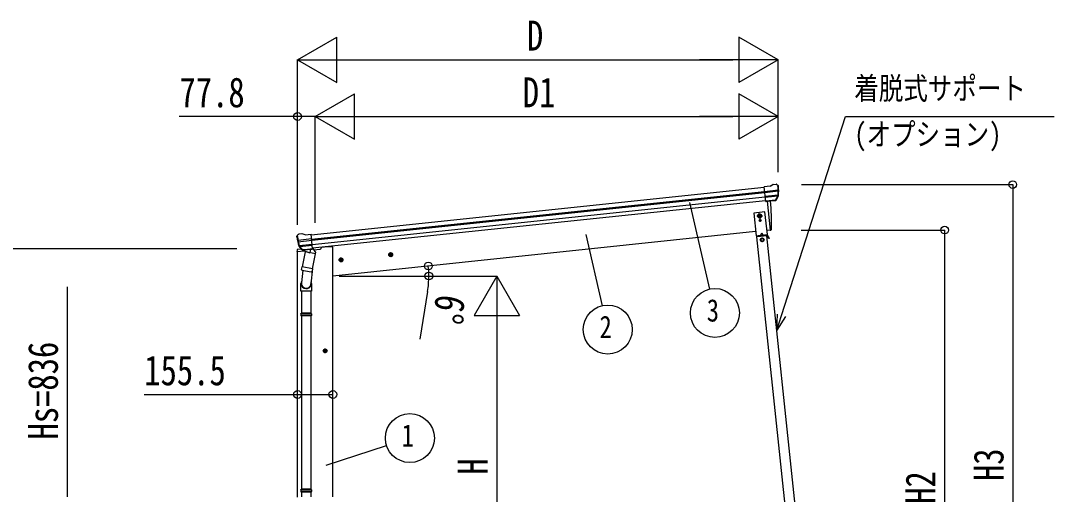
# Model space of a CAD drawing. Units: millimetres, scale not verified. Extents: x -16820 to 16820, y -11880 to 11880.
# Drawn here: x -14437 to -9883, y -3820 to -1732 of the extents above; entities that cross this region are included whole.
import ezdxf
from ezdxf.enums import TextEntityAlignment as Align

# ---------------------------------------------------------------- set-up
doc = ezdxf.new("R2010")
doc.units = ezdxf.units.MM
doc.header["$LTSCALE"] = 40
for name, color, linetype in [('0-4_YKK_13', 4, 'Continuous'), ('0-5_YKK_A1', 4, 'Continuous'), ('0-6_YKK_D', 6, 'Continuous')]:
    doc.layers.add(name, color=color, linetype=linetype)
doc.styles.add('ＭＳ ゴシック', font='')
doc.styles.get('ＭＳ ゴシック').set_extended_font_data('MS Gothic')

msp = doc.modelspace()

# ---------------------------------------------------------------- linework, layer by layer
at = {"layer": '0-4_YKK_13'}
for p, q in [((-11108.88, -2452.68), (-11108.88, -2452.68)), ((-11105.21, -2453.77), (-11105.21, -2453.77)), ((-11105.21, -2453.77), (-11100.89, -2457.27)), ((-11100.89, -2457.27), (-11100.03, -2457.96)), ((-11135.19, -2461.48), (-11161.72, -2464.27)), ((-11154.93, -2528.82), (-11161.72, -2464.27)), ((-11159.56, -2484.8), (-11099.82, -2478.52)), ((-11099.34, -2484.39), (-11158.94, -2490.65)), ((-11100.18, -2501.14), (-11157.21, -2507.14)), ((-11110.13, -2522.38), (-11100.68, -2504.08)), ((-11109.07, -2522.81), (-11098.95, -2504.55)), ((-11098.64, -2461.66), (-11098.95, -2459.81)), ((-11101.57, -2505.8), (-11156.74, -2511.6)), ((-11111.58, -2524.04), (-11154.96, -2528.59)), ((-11154.93, -2528.82), (-11144.99, -2527.77)), ((-11148.05, -2528.1), (-11134.66, -2655.49)), ((-11144.99, -2527.77), (-11144.71, -2527.84)), ((-11144.71, -2527.84), (-11119.38, -2525.18)), ((-11119.38, -2525.18), (-11119.13, -2525.06)), ((-11119.13, -2525.06), (-11111.44, -2524.25)), ((-11193.96, -2592.94), (-11168.95, -2592.94)), ((-11179.89, -2607.85), (-11183.02, -2578.02)), ((-11185.11, -2612.83), (-11173.61, -2612.83)), ((-11180.59, -2612.42), (-11181.41, -2612.42)), ((-11179.36, -2618.58), (-11179.36, -2607.08)), ((-11178.13, -2613.24), (-11177.31, -2613.24)), ((-13220.04, -2684.63), (-13220.12, -2682.75)), ((-13218.75, -2679.86), (-13219.45, -2680.72)), ((-13215.25, -2675.54), (-13218.75, -2679.86)), ((-13215.25, -2675.54), (-13215.25, -2675.54)), ((-13211.9, -2673.72), (-13211.89, -2673.72)), ((-13184.32, -2676.85), (-13157.8, -2674.06)), ((-13151.02, -2738.62), (-13157.8, -2674.06)), ((-11150.17, -2680.14), (-11193.93, -2684.74)), ((-11149.31, -2677.04), (-11192.75, -2681.6)), ((-11192.43, -2684.59), (-11192.75, -2681.6)), ((-11178.01, -2683.07), (-11178.33, -2680.09)), ((-11178.07, -2682.57), (-11166.13, -2681.32)), ((-11173.45, -2669.05), (-11177.43, -2677.98)), ((-11173.45, -2669.05), (-11167.71, -2676.96)), ((-11166.08, -2681.82), (-11166.39, -2678.83)), ((-11151.66, -2680.3), (-11151.97, -2677.32)), ((-11151.71, -2679.8), (-11149.04, -2679.52)), ((-11138.34, -2691.92), (-11146.42, -2678.48)), ((-11134.66, -2655.49), (-11132.61, -2655.2)), ((-13155.64, -2694.59), (-13215.38, -2700.87)), ((-13214.63, -2706.71), (-13155.03, -2700.45)), ((-13197.12, -2742.27), (-13210.82, -2726.52)), ((-13210.33, -2722.93), (-13153.3, -2716.93)), ((-13196.18, -2741.63), (-13209.23, -2725.7)), ((-13208, -2727.2), (-13152.83, -2721.4)), ((-13112.77, -2731.67), (-13113.2, -2734.9)), ((-11143.06, -2688.92), (-11140.92, -2687.63)), ((-13219.75, -2743.22), (-13220.65, -2750.05)), ((-13220.65, -2750.05), (-13186.92, -2746.5)), ((-13200.24, -2738.86), (-13217.09, -2740.63)), ((-13183.68, -2751.56), (-13197.04, -2817.21)), ((-13186.82, -2742.38), (-13194.51, -2743.19)), ((-13194.42, -2742.95), (-13151.04, -2738.39)), ((-13193.67, -2743.19), (-13192.1, -2743.03)), ((-13192.1, -2743.03), (-13154.56, -2739.08)), ((-13190.31, -2743.49), (-13190.46, -2744.22)), ((-13189.84, -2745.35), (-13165.09, -2755.1)), ((-13186.55, -2742.44), (-13186.82, -2742.38)), ((-13161.22, -2739.78), (-13186.55, -2742.44)), ((-13138.8, -2760.69), (-13183.68, -2751.56)), ((-13181.51, -2748.63), (-13182.17, -2751.86)), ((-13160.7, -2740.11), (-13163.62, -2754.46)), ((-13160.96, -2739.66), (-13161.22, -2739.78)), ((-13151.02, -2738.62), (-13160.96, -2739.66)), ((-13154.56, -2739.08), (-13153, -2738.92)), ((-13152.16, -2826.34), (-13138.8, -2760.69)), ((-13151.18, -2737.03), (-13150.26, -2737.22)), ((-13150.26, -2737.22), (-13139.05, -2754.15)), ((-13146.9, -2742.3), (-13117.63, -2739.22)), ((-13139.05, -2754.15), (-13140.32, -2760.38)), ((-13199.52, -2829.46), (-13197.03, -2817.21)), ((-13152.16, -2826.34), (-13197.04, -2817.21)), ((-13194.63, -2832.5), (-13200.19, -2888.22)), ((-13199.31, -2830.86), (-13199.31, -2830.86)), ((-13197.97, -2831.82), (-13157.01, -2840.15)), ((-13151.73, -2824.2), (-13158.38, -2891.95)), ((-13152.17, -2826.34), (-13154.71, -2838.81)), ((-13202.34, -2925.38), (-13202.34, -2891.03)), ((-13156.34, -2890.73), (-13156.34, -2925.38)), ((-13156.34, -2925.38), (-13202.34, -2925.38)), ((-13200.34, -2925.38), (-13200.34, -3022.13)), ((-13158.34, -2925.38), (-13158.34, -3022.13)), ((-13202.34, -3024.13), (-13201.34, -3022.13)), ((-13156.34, -3024.13), (-13202.34, -3024.13)), ((-13156.34, -3032.13), (-13202.34, -3032.13)), ((-13157.34, -3022.13), (-13201.34, -3022.13)), ((-13157.34, -3034.13), (-13201.34, -3034.13)), ((-13200.34, -3034.13), (-13200.34, -3798.38)), ((-13158.34, -3034.13), (-13158.34, -3798.38)), ((-13156.34, -3024.13), (-13157.34, -3022.13)), ((-13156.34, -3032.13), (-13157.34, -3034.13)), ((-13156.34, -3024.13), (-13156.34, -3032.13)), ((-13202.34, -3800.38), (-13201.34, -3798.38)), ((-13156.34, -3800.38), (-13202.34, -3800.38)), ((-13156.34, -3808.38), (-13202.34, -3808.38)), ((-13157.34, -3798.38), (-13201.34, -3798.38)), ((-13157.34, -3810.38), (-13201.34, -3810.38)), ((-13200.34, -3810.38), (-13200.34, -3831.01)), ((-13158.34, -3810.38), (-13158.34, -3831.25)), ((-13156.34, -3800.38), (-13157.34, -3798.38)), ((-13156.34, -3808.38), (-13157.34, -3810.38)), ((-13156.34, -3800.38), (-13156.34, -3808.38))]:
    msp.add_line(p, q, dxfattribs=at)
for points in [[(-11135.19, -2461.48), (-11123.6, -2454.51), (-11123.59, -2454.51)], [(-11122.36, -2454.1), (-11122.36, -2454.1), (-11108.88, -2452.68)], [(-11181.41, -2612.42), (-11181.41, -2613.24), (-11180.59, -2613.24)], [(-11178.95, -2611.6), (-11178.95, -2610.78), (-11179.77, -2610.78), (-11179.77, -2611.6)], [(-11179.77, -2614.06), (-11179.77, -2614.88), (-11178.95, -2614.88), (-11178.95, -2614.06)], [(-11177.31, -2613.24), (-11177.31, -2612.42), (-11178.13, -2612.42)], [(-13198.41, -2672.3), (-13198.41, -2672.3), (-13211.89, -2673.72)], [(-13184.32, -2676.85), (-13197.12, -2672.45), (-13197.12, -2672.45)], [(-11138.34, -2691.92), (-11140.49, -2693.2), (-11148.56, -2679.76)], [(-13202.34, -3024.13), (-13202.34, -3032.13), (-13201.34, -3034.13)], [(-13202.34, -3800.38), (-13202.34, -3808.38), (-13201.34, -3810.38)]]:
    msp.add_lwpolyline(points, dxfattribs=at)
for points in [[(-11147.71, -2674.86), (-11158.16, -2575.41), (-11207.89, -2580.63), (-11197.43, -2680.08)], [(-11181.45, -2585.43), (-11187.95, -2589.18), (-11187.95, -2596.69), (-11181.45, -2600.44), (-11174.95, -2596.69), (-11174.95, -2589.18)], [(-11157.44, -2677.89), (-11187.28, -2681.03), (-11187.49, -2679.04), (-11157.65, -2675.9)], [(-11170.51, -2690.85), (-11176.94, -2694.72), (-11176.81, -2702.22), (-11170.24, -2705.86), (-11163.81, -2702), (-11163.94, -2694.49)]]:
    msp.add_lwpolyline(points, close=True, dxfattribs=at)
for centre, radius in [((-11181.45, -2592.94), 8.5), ((-11181.45, -2592.94), 7.7), ((-11181.45, -2592.94), 6.5), ((-11181.45, -2592.94), 6.5), ((-11181.45, -2592.94), 6.5), ((-11179.36, -2612.83), 3.75), ((-11170.37, -2698.36), 8.5), ((-11170.37, -2698.36), 7.7), ((-11170.37, -2698.36), 6.5)]:
    msp.add_circle(centre, radius, dxfattribs=at)
for centre, radius, start, end in [((-11122.05, -2457.08), 3, 96.02369, 120.97631), ((-11108.36, -2457.65), 5, 51.04426, 95.95574), ((-11292.2, -2483.31), 192.44, 1.4271, 6.57578), ((-11103.34, -2502.7), 3, 332.69111, 354.20009), ((-11299.54, -2482.77), 200.2, 354.20009, 359.53883), ((-11054.55, -2476.41), 45.32, 182.67122, 185.64518), ((-11099.15, -2485.72), 1.35, 95.1605, 97.91927), ((-11096.55, -2484.17), 2.74, 179.02151, 184.43412), ((-11101.58, -2503.1), 3, 331, 354.13916), ((-11299.54, -2482.77), 202, 354.13916, 6), ((-12029.26, -2615.28), 900, 357.63919, 5.64986), ((-11111.69, -2521.36), 2.99, 285.2717, 331.00739), ((-11180.59, -2611.6), 0.82, 270, 0), ((-11180.59, -2614.06), 0.82, 0, 90), ((-11178.13, -2611.6), 0.82, 180, 270), ((-11178.13, -2614.06), 0.82, 90, 180), ((-13019.14, -2663.51), 202, 186, 197.86084), ((-13026.21, -2665.56), 192.44, 185.42422, 190.5729), ((-13211.37, -2678.69), 5, 96.04426, 140.95574), ((-13198.09, -2675.28), 3, 71.02369, 95.97631), ((-11148.99, -2680.02), 3, 31, 96), ((-11148.99, -2680.02), 0.5, 31, 96), ((-11133.02, -2652.23), 3, 278, 357.63919), ((-13260.1, -2708.22), 45.32, 6.35482, 9.32878), ((-13217.41, -2707.08), 2.74, 7.56588, 12.97849), ((-13214.54, -2708.06), 1.35, 94.08073, 96.8395), ((-13019.14, -2663.51), 200.2, 192.46117, 197.79991), ((-13208.55, -2724.55), 3, 197.86084, 221), ((-13206.91, -2723.8), 3, 197.79991, 219.30889), ((-13216.77, -2743.61), 3, 96, 172.5), ((-13194.86, -2740.31), 2.99, 220.99261, 266.7283), ((-13193.72, -2742.69), 0.5, 240.73754, 276), ((-13190.8, -2743.39), 0.5, 348.5, 96), ((-13189.48, -2744.42), 1, 168.5, 248.5), ((-13164.62, -2754.19), 1.03, 242.53897, 344.46569), ((-13160.12, -2740.27), 0.604, 93.09842, 164.70595), ((-13153.05, -2738.42), 0.5, 276, 311.26246), ((-13118.15, -2734.25), 5, 276, 352.5), ((-13197.62, -2829.88), 1.95, 167.54017, 209.97766), ((-13197.57, -2829.86), 2, 209.90962, 258.5), ((-13156.61, -2838.19), 2, 258.5, 341.96843), ((-13172.34, -2891.03), 30, 177.45142, 180)]:
    msp.add_arc(centre, radius, start, end, dxfattribs=at)
for centre, major_axis, ratio, start_param, end_param in [((-11100.9, -2461.27), (-0.87, 5.91), 0.020485, 0.671432, 1.5691306), ((-11106.3, -2456.75), (5.88, -1.31), 0.24881, 0.460585, 0.4641038), ((-11101.92, -2460.29), (-2.34, 1.9), 0.995767, 3.9859716, 4.712389), ((-11297.23, -2504.72), (-20.92, 199.05), 0.994373, 4.7113789, 4.7277536), ((-11111.89, -2521.06), (-0.11, 3), 0.642905, 3.2459383, 4.203928), ((-11111.76, -2521.26), (1.66, -2.51), 0.997631, 5.8041905, 5.8929484), ((-11111.83, -2521.15), (3.53, -2.11), 0.650902, 5.2561448, 5.3289554), ((-11109.46, -2520.8), (1.08, 3.13), 0.040856, 2.1135035, 2.1416249), ((-13217.12, -2682.61), (1.9, 2.34), 0.995767, 1.5707963, 2.2972137), ((-13213.57, -2678.23), (-5.48, -2.51), 0.24881, 5.8190815, 5.8226003), ((-13217.91, -2683.77), (-0.38, 5.97), 0.020485, 4.7140547, 5.6117533), ((-13016.84, -2685.46), (-20.92, 199.05), 0.994373, 1.5554317, 1.5718064), ((-13197.16, -2740.23), (-1.71, 2.84), 0.040856, 4.1415604, 4.1696818), ((-13194.73, -2739.97), (-0.51, 2.96), 0.642905, 2.0792573, 3.037247), ((-13194.77, -2740.08), (-3.02, -2.79), 0.650902, 0.9542299, 1.0270405), ((-13194.82, -2740.2), (-1.1, -2.8), 0.997631, 0.3902369, 0.4789948), ((-13179.34, -2890.73), (23, 0), 0.996195, 2.621936, 6.6074797), ((-13179.34, -2890.73), (21, 0), 0.996195, 3.0215498, 6.2247991)]:
    msp.add_ellipse(centre, major_axis=major_axis, ratio=ratio, start_param=start_param, end_param=end_param, dxfattribs=at)
at = {"layer": '0-5_YKK_A1'}
for p, q in [((-13157.59, -2676.05), (-11161.51, -2466.26)), ((-13155.61, -2694.95), (-11159.52, -2485.15)), ((-13155.18, -2699.13), (-11159.08, -2489.33)), ((-13153.08, -2718.99), (-11156.99, -2509.19)), ((-11155.24, -2525.93), (-13151.32, -2735.72)), ((-11148.05, -2528.1), (-11134.66, -2655.49)), ((-11199.3, -2662.28), (-13062, -2858.06)), ((-11026.68, -4276.35), (-11193.93, -2684.74)), ((-10982.92, -4271.75), (-11150.17, -2680.14)), ((-11134.66, -2655.49), (-11149.58, -2657.05)), ((-13062, -3831.25), (-13062, -2729.06)), ((-13217.5, -3833.09), (-13217.5, -2749.72)), ((-13024.74, -2796.83), (-13026.83, -2776.94)), ((-12797.04, -2762.84), (-12816.94, -2764.93)), ((-12807.77, -2756.42), (-12813.85, -2760.83)), ((-12813.85, -2760.83), (-12813.06, -2768.3)), ((-12813.06, -2768.3), (-12806.21, -2771.35)), ((-12805.94, -2773.83), (-12808.04, -2753.94)), ((-12800.92, -2759.47), (-12807.77, -2756.42)), ((-13015.84, -2785.84), (-13035.73, -2787.93)), ((-13026.57, -2779.42), (-13032.64, -2783.83)), ((-13032.64, -2783.83), (-13031.86, -2791.29)), ((-13031.86, -2791.29), (-13025, -2794.35)), ((-13019.71, -2782.47), (-13026.57, -2779.42)), ((-13086, -3187.61), (-13106, -3187.61)), ((-13096, -3180.1), (-13102.5, -3183.86)), ((-13102.5, -3183.86), (-13102.5, -3191.36)), ((-13096, -3197.61), (-13096, -3177.61)), ((-13089.5, -3183.86), (-13096, -3180.1)), ((-13102.5, -3191.36), (-13096, -3195.11))]:
    msp.add_line(p, q, dxfattribs=at)
for points in [[(-13062, -2729.06), (-13082, -2729.06), (-13112.86, -2732.3)], [(-12806.21, -2771.35), (-12800.13, -2766.94), (-12800.92, -2759.47)], [(-13025, -2794.35), (-13018.93, -2789.94), (-13019.71, -2782.47)], [(-13096, -3195.11), (-13089.5, -3191.36), (-13089.5, -3183.86)]]:
    msp.add_lwpolyline(points, dxfattribs=at)
for centre, radius in [((-12806.99, -2763.89), 8.5), ((-12806.99, -2763.89), 7.7), ((-12806.99, -2763.89), 6.5), ((-13025.78, -2786.88), 8.5), ((-13025.78, -2786.88), 7.7), ((-13025.78, -2786.88), 6.5), ((-13096, -3187.61), 8.5), ((-13096, -3187.61), 7.7), ((-13096, -3187.61), 6.5)]:
    msp.add_circle(centre, radius, dxfattribs=at)
at = {"layer": '0-6_YKK_D'}
for p, q in [((-13218, -1904.66), (-13044.8, -1804.66)), ((-13044.8, -2004.66), (-13044.8, -1804.66)), ((-11099.62, -1904.66), (-11272.82, -1804.66)), ((-11272.82, -1804.66), (-11272.82, -2004.66)), ((-13218, -2622.08), (-13218, -1903.66)), ((-13218, -1904.66), (-13044.8, -2004.66)), ((-13218, -1904.66), (-12871.59, -1904.66)), ((-13018, -1904.66), (-11299.62, -1904.66)), ((-11099.62, -1904.66), (-11446.03, -1904.66)), ((-11099.62, -1904.66), (-11272.82, -2004.66)), ((-11099.62, -2399.34), (-11099.62, -1903.66)), ((-13139.75, -2154.66), (-12966.55, -2054.66)), ((-12966.55, -2254.66), (-12966.55, -2054.66)), ((-11099.62, -2154.66), (-11272.82, -2054.66)), ((-11272.82, -2054.66), (-11272.82, -2254.66)), ((-13217.5, -2632.08), (-13217.5, -2153.66)), ((-13139.75, -2623.91), (-13139.75, -2153.66)), ((-13139.75, -2623.91), (-13139.75, -2153.66)), ((-13139.75, -2154.66), (-12966.55, -2254.66)), ((-13139.75, -2154.66), (-12793.34, -2154.66)), ((-12939.75, -2154.66), (-11299.62, -2154.66)), ((-11099.62, -2154.66), (-11446.03, -2154.66)), ((-11099.62, -2154.66), (-11272.82, -2254.66)), ((-11099.62, -2398.34), (-11099.62, -2153.66)), ((-10997.78, -2454.66), (-10065.56, -2454.66)), ((-10066.56, -2454.66), (-10066.56, -4858.07)), ((-11490.11, -2533.41), (-11402.57, -2915.67)), ((-11947.93, -2675.06), (-11875.31, -2988.78)), ((-10998.78, -2655.49), (-10365.56, -2655.49)), ((-10366.56, -2655.49), (-10366.56, -4858.07)), ((-13484.58, -2738.57), (-14533.63, -2738.57)), ((-13034.71, -2858.06), (-12338.09, -2858.06)), ((-12987.64, -2858.06), (-12638.09, -2858.06)), ((-12339.09, -2858.06), (-12439.09, -3031.26)), ((-12339.09, -2858.06), (-12239.09, -3031.26)), ((-12339.09, -2858.06), (-12339.09, -3204.47)), ((-14232.63, -2905.76), (-14232.63, -3831.06)), ((-12644.55, -2925.84), (-12678.72, -3136.28)), ((-12439.09, -3031.26), (-12239.09, -3031.26)), ((-12339.09, -3058.06), (-12339.09, -4658.06)), ((-13893.94, -3380.21), (-13217.5, -3380.21)), ((-13217.5, -3380.21), (-13062, -3380.21)), ((-13091.63, -3691.41), (-12825.3, -3605.56))]:
    msp.add_line(p, q, dxfattribs=at)
for points in [[(-13139.75, -2154.66), (-13217.5, -2154.66), (-13738.7, -2154.66)], [(-11106.47, -3095.97), (-11085.61, -3031.25), (-10802.97, -2154.66), (-9883.29, -2154.66)], [(-11068.26, -3036.84), (-11106.47, -3095.97), (-11102.95, -3025.66)]]:
    msp.add_lwpolyline(points, dxfattribs=at)
for centre, radius in [((-13217.5, -2154.66), 17), ((-10066.56, -2454.66), 17), ((-10366.56, -2655.49), 17), ((-12641.4, -2813.85), 17), ((-12639.09, -2858.06), 17), ((-11378.46, -3020.95), 108), ((-11850.96, -3094), 108), ((-13217.5, -3380.21), 17), ((-13062, -3380.21), 17), ((-12722.51, -3572.43), 108)]:
    msp.add_circle(centre, radius, dxfattribs=at)
for start, end in [(0, 6), (350.77751, 0)]:
    msp.add_arc((-13062, -2858.06), 422.91, start, end, dxfattribs=at)

# ---------------------------------------------------------------- texts
at = {"layer": '0-6_YKK_D', "style": 'ＭＳ ゴシック', "width": 0.8}
for s, height, p in [('D', 132, (-12206.81, -1903.66)), ('77.8', 132, (-13737.7, -2153.66)), ('D1', 132, (-12225.28, -2153.66)), ('着脱式サポート', 98.97, (-10764.49, -2109.5)), ('(オプション)', 98.97, (-10764.49, -2312)), ('3', 98.97, (-11414.46, -3088.45)), ('2', 98.97, (-11886.96, -3161.5)), ('155.5', 132, (-13892.94, -3379.21)), ('1', 98.97, (-12758.51, -3639.93))]:
    msp.add_text(s, height=height, dxfattribs=at).set_placement(p, align=Align.BOTTOM_LEFT)
for s, rotation, p in [('6°', 260.778, (-12643.73, -2926.99)), ('Hs=836', 90, (-14233.63, -3578.76)), ('H3', 90, (-10067.56, -3761.97)), ('H', 90, (-12340.09, -3733.59)), ('H2', 90, (-10367.56, -3862.38))]:
    msp.add_text(s, height=132, rotation=rotation, dxfattribs=at).set_placement(p, align=Align.BOTTOM_LEFT)

doc.saveas('drawing.dxf')
